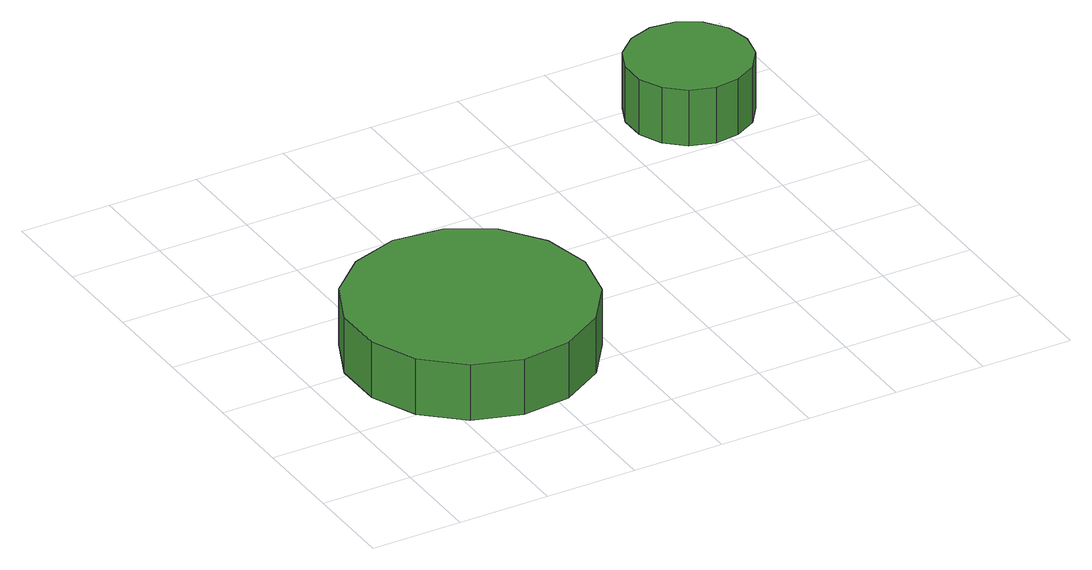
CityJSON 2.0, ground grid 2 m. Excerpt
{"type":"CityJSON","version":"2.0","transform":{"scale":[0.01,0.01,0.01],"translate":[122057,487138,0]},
"CityObjects":{
"tree1":{"type":"SolitaryVegetationObject","attributes":{"function":"something"},"geometry":[{"type":"MultiSurface","lod":"1","boundaries":[[[0,1,2,3,4,5,6,7,8,9,10,11,12,13,14]],[[15,16,17,18,19,20,21,22,23,24,25,26,27,28,29]],[[0,29,28,1]],[[1,28,27,2]],[[2,27,26,3]],[[3,26,25,4]],[[4,25,24,5]],[[5,24,23,6]],[[6,23,22,7]],[[7,22,21,8]],[[8,21,20,9]],[[9,20,19,10]],[[10,19,18,11]],[[11,18,17,12]],[[12,17,16,13]],[[13,16,15,14]],[[14,15,29,0]]]}]},
"tree2":{"type":"SolitaryVegetationObject","attributes":{"function":"something"},"geometry":[{"type":"MultiSurface","lod":"1","boundaries":[[[30,31,32,33,34,35,36,37,38,39,40,41,42,43,44]],[[45,46,47,48,49,50,51,52,53,54,55,56,57,58,59]],[[30,59,58,31]],[[31,58,57,32]],[[32,57,56,33]],[[33,56,55,34]],[[34,55,54,35]],[[35,54,53,36]],[[36,53,52,37]],[[37,52,51,38]],[[38,51,50,39]],[[39,50,49,40]],[[40,49,48,41]],[[41,48,47,42]],[[42,47,46,43]],[[43,46,45,44]],[[44,45,59,30]]]}]}
},
"vertices":[
[574,299,203],[551,406,203],[487,494,203],[392,549,203],[283,561,203],[179,527,203],[97,453,203],[53,353,203],[53,244,203],[97,144,203],[179,70,203],[283,36,203],[392,48,203],[487,103,203],[551,191,203],[551,191,74],[487,103,74],[392,48,74],[283,36,74],[179,70,74],[97,144,74],[53,244,74],[53,353,74],[97,453,74],[179,527,74],[283,561,74],[392,549,74],[487,494,74],[551,406,74],[574,299,74],
[1313,938,162],[1302,992,162],[1269,1037,162],[1221,1065,162],[1166,1071,162],[1113,1053,162],[1072,1016,162],[1050,966,162],[1050,910,162],[1072,860,162],[1113,823,162],[1166,806,162],[1221,812,162],[1269,839,162],[1302,884,162],[1302,884,33],[1269,839,33],[1221,812,33],[1166,806,33],[1113,823,33],[1072,860,33],[1050,910,33],[1050,966,33],[1072,1016,33],[1113,1053,33],[1166,1071,33],[1221,1065,33],[1269,1037,33],[1302,992,33],[1313,938,33]
]}
